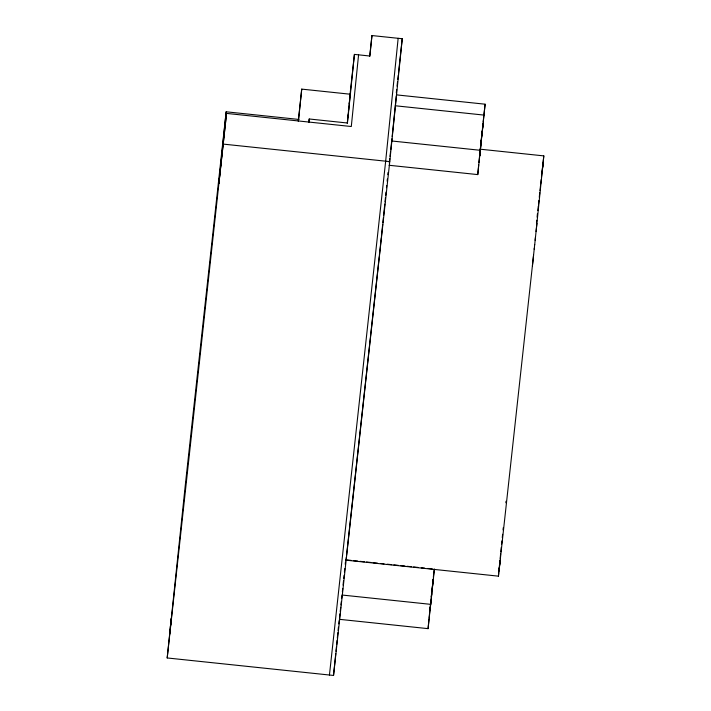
<?xml version="1.0" encoding="UTF-8"?>
<svg xmlns="http://www.w3.org/2000/svg" width="711" height="711" viewBox="0 0 711 711"><rect width="100%" height="100%" fill="white"/><g stroke="black" fill="none" stroke-linecap="round" stroke-linejoin="round"><path stroke-width="1.07" d="M480.183 149.194L543.808 155.887L535.161 240.354M533.552 255.258L498.447 576.159L345.955 560.161L345.99 559.69M498.429 576.194L498.678 573.288M347.261 123.243L350.247 94.216L301.731 89.115L298.433 121.092M433.434 577.59L433.443 577.199M483.125 123.545L483.133 123.145M499.282 567.805L498.784 572.222M392.17 136.574L396.294 95.958M339.369 619.317L428.084 628.648L428.991 618.828M389.059 165.272L477.765 174.595L478.681 164.774M477.765 174.595L485.106 104.197L396.4 94.865M430.244 607.452L430.004 610.056L431.737 594.2M499.486 565.725L499.762 562.872M499.966 560.357L499.104 569.004L499.371 567.671M500.197 558.473L500.606 553.878M500.855 551.887L501.255 547.39M501.619 544.191L501.948 540.893M502.277 537.605L502.606 534.308M503.041 529.908L503.264 527.713M369.667 56.498L371.96 35.55L402.239 38.732L389.761 161.61L333.53 675.45L167.192 657.959L171.271 618.481L170.32 627.244M299.02 119.457L226.16 111.796L218.872 183.474L226.542 113.404L351.296 126.514L358.575 54.845M167.192 657.959L226.542 113.404M308.912 122.061L309.223 118.986L347.448 123.012L354.416 54.4L369.88 56.027L371.96 35.55M347.563 117.848L347.777 115.671M398.151 38.305L385.664 161.175L329.442 675.023M333.53 675.45L335.761 653.507M335.983 651.312L336.427 646.921M336.65 644.735L337.094 640.344M337.316 638.149L337.876 632.666M338.098 630.47L338.436 627.173M338.765 623.885L339.103 620.596M433.257 579.438L432.617 585.793M480.121 151.541L479.685 156.011L481.418 140.156M482.947 125.385L481.88 135.828M298.282 121.226L301.731 89.115M384.793 204.03L383.602 215.513M385.015 201.862L385.46 197.516M385.691 195.338L386.02 192.077M386.473 187.731L386.695 185.562M387.14 181.216L387.362 179.039M387.815 174.693L388.037 172.515M430.528 604.652L430.893 601.088M480.298 149.719L480.574 147.044M542.182 171.938L543.044 163.112L542.413 168.649M347.732 117.279L347.963 115.111M342.373 591.73L342.72 588.424M343.058 585.126L343.52 580.727M343.751 578.523L344.097 575.226M344.435 571.928L344.782 568.622M345.244 564.223L345.466 562.028M382.687 224.321L381.398 236.559M382.874 222.543L383.38 217.69M390.748 149.808L391.939 138.778M429.097 617.735L430.928 600.137M431.275 596.831L431.728 592.432M431.959 590.237L432.421 585.828M431.31 597.009L431.764 592.681M428.084 628.648L434.412 569.155M481 142.964L482.218 131.411M478.894 162.588L480.041 151.585M480.272 149.381L480.734 144.982M480.956 142.787L482.218 130.682M534.69 244.833L535.463 237.216M536.076 231.546L536.929 223.325M348.417 110.827L348.639 108.685M381.283 237.652L379.354 255.578M431.879 591.614L432.537 585.455M534.308 248.183L532.45 265.825M534.219 249.303L534.69 244.531M349.163 103.77L349.394 101.7M432.644 584.478L433.186 579.501M482.413 129.598L482.965 124.621M505.859 502.748L506.019 501.264M226.16 111.796L185.26 485.497L169.671 634.256M308.867 122.274L309.223 118.986M349.865 96.003L354.416 54.4M396.329 92.768L396.685 89.453M397.049 86.147L397.529 81.738M397.778 79.534L398.258 75.117M398.498 72.913L402.239 38.732M339.494 618.215L339.974 613.797M340.214 611.584L340.702 607.176M340.942 604.963L341.307 601.648M341.662 598.342L342.027 595.027L430.742 604.35M389.299 163.059L389.779 158.642M390.019 156.438L390.508 152.021M379.247 256.538L346.577 555.06M432.768 582.531L433.123 579.216M433.372 577.012L434.217 569.28M482.449 128.487L482.938 124.07M483.178 121.857L485.106 104.197M536.494 222.694L536.725 220.241M537.098 217.175L537.445 213.638M537.827 210.563L538.307 206.146M538.547 203.941L538.894 200.422M539.276 197.329L539.738 192.708M539.996 190.708L540.458 186.104M540.724 184.096L541.187 179.501M541.444 177.474L543.808 155.887M500.197 560.241L499.513 566.427M349.963 96.518L350.176 94.67M346.355 557.042L345.973 560.126M395.387 105.779L484.093 115.102M391.717 140.982L480.423 150.305M223.423 144.12L389.761 161.61M346.79 559.939L351.172 560.401M353.367 560.632L357.749 561.095M359.935 561.326L364.316 561.779M366.512 562.01L370.884 562.472M373.079 562.703L377.461 563.165M380.749 563.512L384.029 563.859M387.317 564.205L391.699 564.658M393.885 564.889L398.267 565.352M400.462 565.583L404.843 566.045M407.03 566.276L411.411 566.738M413.598 566.969L417.979 567.422M421.268 567.769L424.556 568.116M427.835 568.462L432.217 568.924"/></g></svg>
